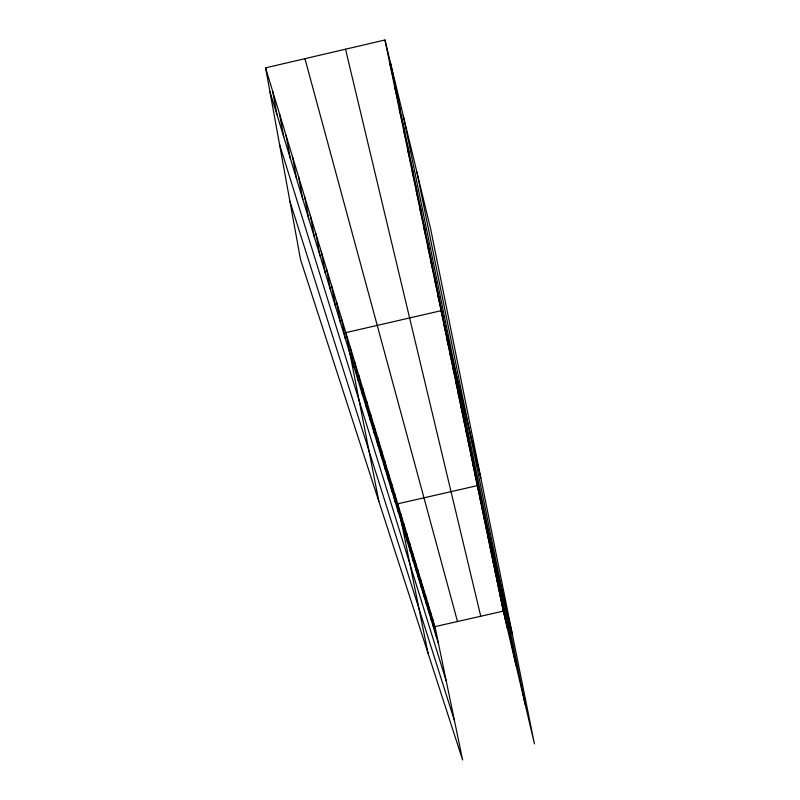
<?xml version="1.0" encoding="UTF-8"?>
<svg xmlns="http://www.w3.org/2000/svg" width="800" height="800" viewBox="0 0 800 800"><rect width="100%" height="100%" fill="white"/><g stroke="black" fill="none" stroke-linecap="round" stroke-linejoin="round"><path stroke-width="1.2" d="M265.58 67.86L434.95 626.64L462.62 760L300.54 259.58L265.58 67.86L384.96 40L430.76 229.47L534.42 743.83L503.32 611.13L384.96 40M434.95 626.64L503.32 611.13M289.91 201.3L454.43 720.52M279.51 144.24L446.22 680.98M269.9 91.55L438.48 643.67M304.94 58.67L457.5 621.52M389.9 63.83L395.51 87.08M394.67 86.82L400.23 109.9M399.27 109.02L404.78 131.93M403.71 130.46L409.18 153.21M408.01 151.19L413.42 173.77M412.16 171.24L417.53 193.65M416.18 190.65L421.5 212.88M420.08 209.43L425.35 231.49M423.85 227.63L429.07 249.51M427.5 245.27L432.68 266.98M431.05 262.37L436.18 283.91M434.49 278.97L439.57 300.33M437.82 295.07L442.87 316.26M345.53 49.2L480.75 616.25M480.87 478.14L441.06 310.71L345.84 332.63L378.87 501.43M444.12 325.46L449.07 346.31M447.09 339.8L452 360.5M449.99 353.76L454.86 374.29M452.8 367.35L457.63 387.72M455.54 380.58L460.33 400.79M458.21 393.47L462.96 413.51M460.82 406.02L465.52 425.91M463.35 418.26L468.02 437.99M465.83 430.19L470.45 449.77M468.24 441.83L472.82 461.26M470.59 453.18L475.14 472.46M472.89 464.27L477.4 483.39M475.13 475.08L479.6 494.06M512.31 634.13L477.32 485.65L397.72 503.81L428.03 653.22M479.46 495.96L483.86 514.65M481.54 506.04L485.91 524.59M483.59 515.9L487.92 534.3M485.58 525.53L489.88 543.79M487.53 534.94L491.79 553.06M489.44 544.15L493.67 562.14M491.31 553.16L495.5 571.01M493.14 561.98L497.3 579.69M494.92 570.6L499.05 588.19M496.67 579.05L500.77 596.51M498.39 587.32L502.45 604.65M500.07 595.42L504.1 612.62M501.71 603.36L505.71 620.43M390.62 63.41L507.29 628.08M432.64 619.03L436.2 636.19M430.29 611.26L433.86 628.55M427.88 603.33L431.48 620.75M403.2 115.48L515.99 665.21M425.43 595.24L429.05 612.78M422.92 586.97L426.57 604.65M420.36 578.52L424.03 596.34M417.75 569.89L421.43 587.84M415.08 561.07L418.78 579.16M412.34 552.06L416.07 570.29M416.83 171.87L525.21 704.54M409.55 542.84L413.3 561.21M406.69 533.42L410.47 551.93M403.77 523.78L407.57 542.43M400.78 513.91L404.6 532.71M394.59 493.48L398.45 512.57M391.38 482.89L395.27 502.14M388.09 472.04L392 491.45M384.72 460.93L388.66 480.49M381.27 449.54L385.23 469.26M377.73 437.87L381.71 457.74M374.1 425.89L378.1 445.92M370.38 413.61L374.4 433.8M366.56 401L370.6 421.35M362.63 388.05L366.7 408.57M358.6 374.76L362.69 395.44M354.46 361.1L358.57 381.95M350.21 347.07L354.34 368.09M341.2 317.34L345.37 338.7M336.42 301.58L340.61 323.13M331.5 285.35L335.71 307.07M326.43 268.62L330.66 290.52M321.2 251.36L325.44 273.45M315.81 233.56L320.06 255.83M310.24 215.19L314.51 237.63M304.49 196.21L308.77 218.83M298.54 176.6L302.84 199.41M292.4 156.32L296.7 179.31M286.04 135.35L290.35 158.52M279.46 113.64L283.78 136.99M272.65 91.16L276.97 114.68"/></g></svg>
